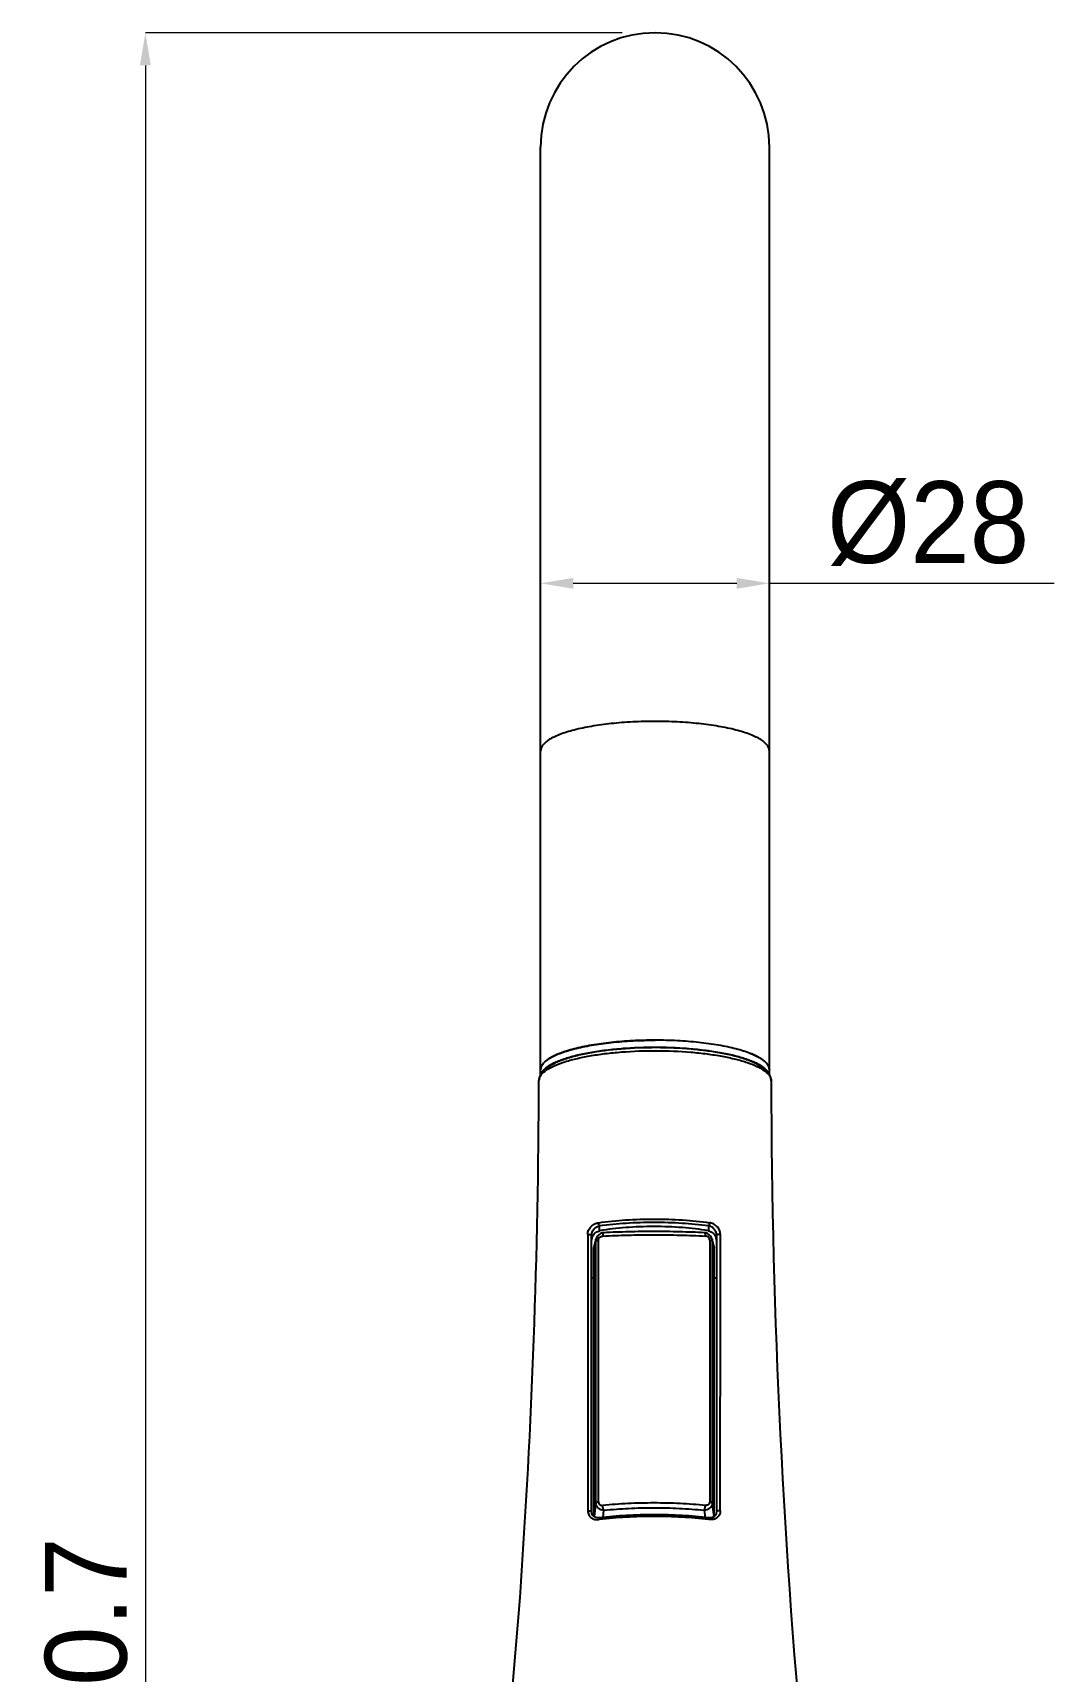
# Model space of a CAD drawing. Extents: x -514 to 953, y 124 to 1198.
# Drawn here: x 324.4 to 449.3, y 787.7 to 988 of the extents above; entities that cross this region are included whole.
import ezdxf

# ---------------------------------------------------------------- set-up
doc = ezdxf.new("R2010")
doc.units = 0
doc.header["$LTSCALE"] = 50
doc.header["$MEASUREMENT"] = 0
doc.header["$PDMODE"] = 3
doc.header["$PDSIZE"] = -10
doc.layers.get('0').update_dxf_attribs({"linetype": 'CONTINUOUS'})
doc.layers.get('DEFPOINTS').update_dxf_attribs({"linetype": 'CONTINUOUS'})
doc.styles.add('Daelim Dimension', font='H2GTRE.TTF')
doc.dimstyles.new('DEFAULT', dxfattribs={"dimscale": 2, "dimtxt": 2, "dimasz": 2, "dimexe": 0, "dimexo": 2, "dimgap": 1, "dimtad": 1, "dimdec": 1, "dimzin": 9, "dimdsep": 46, "dimtxsty": 'Daelim Dimension', "dimcen": 0.5, "dimclrd": 252, "dimclre": 252, "dimclrt": 3, "dimadec": 1, "dimazin": 0, "dimtfac": 1, "dimtdec": 1, "dimtix": 1, "dimtmove": 0, "dimatfit": 3, "dimfxl": 1, "dimtolj": 1, "dimtzin": 1, "dimlwd": 9, "dimlwe": 9, "dimarcsym": 0})

# ---------------------------------------------------------------- blocks, each defined once
blk = doc.blocks.new('*D32')
at = {"color": 5, "lineweight": 9, "ltscale": 0.5, "transparency": 16777216}
for p, q in [((396.48, 988.05), (338.13, 988.05)), ((338.13, 984.05), (338.13, 591.35)), ((370.23, 587.35), (338.13, 587.35))]:
    blk.add_line(p, q, dxfattribs=at)
at = {"color": 5, "ltscale": 0.5, "transparency": 16777216}
for points in [[(337.46, 984.05), (338.8, 984.05), (338.13, 988.05)], [(337.46, 591.35), (338.8, 591.35), (338.13, 587.35)]]:
    blk.add_solid(points, dxfattribs=at)
at = {"layer": 'DEFPOINTS', "color": 0, "ltscale": 0.5, "transparency": 16777216}
for p in [(400.48, 988.05), (338.13, 587.35), (374.23, 587.35)]:
    blk.add_point(p, dxfattribs=at)
at = {"color": 7, "ltscale": 0.5, "transparency": 16777216, "insert": (330.91, 787.7), "char_height": 10, "attachment_point": 5, "rotation": 90, "style": 'Daelim Dimension'}
blk.add_mtext('\\A1;400.7', dxfattribs=at)
blk = doc.blocks.new('*D33')
at = {"color": 5, "lineweight": 9, "ltscale": 0.5, "transparency": 16777216}
for p, q in [((386.48, 917.29), (386.48, 920.72)), ((390.48, 920.72), (410.48, 920.72)), ((414.48, 917.29), (414.48, 920.72)), ((414.48, 920.72), (449.32, 920.72))]:
    blk.add_line(p, q, dxfattribs=at)
at = {"color": 5, "ltscale": 0.5, "transparency": 16777216}
for points in [[(390.48, 921.38), (390.48, 920.05), (386.48, 920.72)], [(410.48, 921.38), (410.48, 920.05), (414.48, 920.72)]]:
    blk.add_solid(points, dxfattribs=at)
at = {"layer": 'DEFPOINTS', "color": 0, "ltscale": 0.5, "transparency": 16777216}
for p in [(386.48, 921.29), (414.48, 921.29), (414.48, 920.72)]:
    blk.add_point(p, dxfattribs=at)
at = {"color": 7, "ltscale": 0.5, "transparency": 16777216, "insert": (433.9, 928.02), "char_height": 10, "attachment_point": 5, "style": 'Daelim Dimension'}
blk.add_mtext('\\A1;%%c28', dxfattribs=at)

msp = doc.modelspace()

# ---------------------------------------------------------------- linework, layer by layer
at = {"color": 7, "linetype": 'Continuous'}
for p, q in [((386.48, 860.57), (386.48, 974.04)), ((414.48, 860.63), (414.48, 974.04)), ((392.71, 807.19), (392.71, 841.01)), ((393.01, 839.4), (393.04, 839.63)), ((393.27, 840.52), (393.04, 839.63)), ((393.31, 840.67), (393.26, 840.51)), ((393.26, 840.51), (393.27, 840.52)), ((394.22, 841.3), (394.22, 841.3)), ((406.51, 841.3), (406.51, 841.3)), ((407.68, 839.63), (407.46, 840.52)), ((407.46, 840.52), (407.47, 840.51)), ((408.01, 841.01), (408.01, 807.19)), ((393.01, 806.58), (393.01, 839.4)), ((407.71, 806.58), (407.71, 839.4)), ((393.68, 806.43), (393.68, 806.43)), ((407.05, 806.43), (407.05, 806.43)), ((382.04, 773.5), (383.97, 796.69))]:
    msp.add_line(p, q, dxfattribs=at)
at = {"color": 9, "linetype": 'Continuous'}
for p, q in [((386.28, 859.89), (386.28, 859.9)), ((413.84, 861.14), (413.85, 861.13)), ((413.84, 861.14), (413.85, 861.13)), ((393.71, 841.54), (393.71, 842.17)), ((407.01, 842.17), (407.01, 841.54)), ((393.01, 839.4), (393.24, 840.29)), ((393.24, 840.29), (393.26, 840.51)), ((393.24, 808.3), (393.24, 840.29)), ((393.56, 808.39), (393.56, 840.38)), ((407.17, 840.38), (407.17, 808.39)), ((407.47, 840.51), (407.49, 840.29)), ((407.49, 840.29), (407.49, 808.3)), ((407.49, 840.29), (407.71, 839.4)), ((393.24, 808.3), (393.02, 806.58)), ((407.71, 806.58), (407.49, 808.3)), ((394.13, 806.47), (394.24, 807.37)), ((406.48, 807.37), (406.6, 806.47))]:
    msp.add_line(p, q, dxfattribs=at)
at = {"color": 7, "linetype": 'Continuous'}
for points in [[(394.22, 841.3), (394.04, 841.27), (393.81, 841.19), (393.6, 841.06), (393.43, 840.88), (393.31, 840.67)], [(407.47, 840.51), (407.41, 840.68), (407.29, 840.88), (407.12, 841.06), (406.91, 841.19), (406.68, 841.28), (406.51, 841.3)], [(392.85, 806.75), (392.75, 806.96), (392.71, 807.19)], [(393.68, 806.43), (393.51, 806.42), (393.24, 806.47), (393.01, 806.58), (392.85, 806.75)], [(407.88, 806.75), (407.72, 806.58), (407.5, 806.47), (407.23, 806.42), (407.05, 806.43)], [(408.01, 807.19), (407.98, 806.96), (407.88, 806.75)]]:
    msp.add_lwpolyline(points, dxfattribs=at)
for centre, radius, start, end in [((400.48, 974.05), 14, 0, 180), ((411.17, 858.99), 4.25, 53.9623, 57.3547), ((-545.59, 862.35), 931.87, 355.95955, 359.84848), ((387.7, 859.89), 1.42, 175.9586, 179.2943), ((387.73, 860.27), 1.27, 150.8717, 156.0003), ((388.81, 859.39), 2.66, 131.3316, 133.9799), ((389.45, 858.48), 3.7, 127.7763, 131.1039), ((411.65, 858.64), 3.5, 48.8444, 50.1277), ((412.12, 859.35), 2.72, 46.047, 48.713), ((1346.55, 862.36), 931.87, 180.15161, 185.47148), ((406.86, 840.35), 1.16, 17.0882, 24.1552), ((397.63, 859.11), 23.8, 258.0568, 258.7625), ((403.04, 859.36), 24.06, 281.2414, 281.9393)]:
    msp.add_arc(centre, radius, start, end, dxfattribs=at)
at = {"color": 9, "linetype": 'Continuous'}
for centre, radius, start, end in [((387.24, 859.89), 0.957, 174.3004, 175.9583), ((387.24, 859.89), 0.954, 175.9579, 179.2841), ((389.58, 857.71), 4.22, 124.0444, 125.4507), ((399.26, 758.92), 47.63, 96.706, 96.8347), ((401.47, 758.92), 47.63, 83.1653, 83.294)]:
    msp.add_arc(centre, radius, start, end, dxfattribs=at)
at = {"color": 7, "linetype": 'Continuous'}
msp.add_ellipse((406.71, 839.39), major_axis=(0.999, 0.06), ratio=0.979796, start_param=-0.05857, end_param=0.181826, dxfattribs=at)
at = {"color": 9, "linetype": 'Continuous'}
for points, knots in [([(400.48, 903.84), (399.57, 903.84), (397.78, 903.79), (395.19, 903.59), (392.79, 903.27), (390.97, 902.89), (389.69, 902.53), (388.87, 902.25), (388.16, 901.94), (387.57, 901.63), (387.1, 901.3), (386.75, 900.95), (386.54, 900.59), (386.48, 900.33), (386.48, 900.21)], [0, 0, 0, 0, 0.181373, 0.356298, 0.518506, 0.662501, 0.726208, 0.783753, 0.834834, 0.879289, 0.917214, 0.949085, 0.975999, 1, 1, 1, 1]), ([(414.48, 900.21), (414.48, 900.33), (414.43, 900.59), (414.21, 900.95), (413.87, 901.3), (413.4, 901.63), (412.81, 901.94), (412.1, 902.25), (411.28, 902.53), (410, 902.89), (408.18, 903.27), (405.78, 903.59), (403.18, 903.79), (401.39, 903.84), (400.48, 903.84)], [0, 0, 0, 0, 0.024001, 0.050915, 0.082786, 0.120711, 0.165166, 0.216247, 0.273792, 0.337499, 0.481494, 0.643702, 0.818627, 1, 1, 1, 1]), ([(387.22, 861.2), (387.51, 861.4), (388.21, 861.76), (389.41, 862.21), (390.87, 862.61), (392.54, 862.95), (394.4, 863.22), (397.11, 863.49), (400.61, 863.62), (404.12, 863.48), (406.81, 863.19), (408.64, 862.91), (410.29, 862.56), (411.72, 862.16), (412.89, 861.7), (413.56, 861.33), (413.84, 861.14)], [0, 0, 0, 0, 0.038418, 0.085644, 0.141178, 0.204099, 0.273203, 0.347082, 0.50284, 0.658177, 0.731542, 0.799947, 0.862006, 0.916545, 0.962687, 1, 1, 1, 1]), ([(386.29, 859.98), (386.29, 860.02), (386.31, 860.15), (386.36, 860.29), (386.41, 860.38)], [0, 0, 0, 0, 0.241175, 1, 1, 1, 1]), ([(386.41, 860.38), (386.43, 860.42), (386.53, 860.59), (386.66, 860.74), (386.77, 860.85)], [0, 0, 0, 0, 0.230126, 1, 1, 1, 1]), ([(386.77, 860.85), (386.8, 860.87), (386.92, 860.98), (387.04, 861.07), (387.14, 861.14)], [0, 0, 0, 0, 0.236199, 1, 1, 1, 1]), ([(413.85, 861.13), (413.88, 861.11), (413.99, 861.02), (414.1, 860.93), (414.18, 860.86)], [0, 0, 0, 0, 0.262777, 1, 1, 1, 1]), ([(414.18, 860.86), (414.21, 860.83), (414.32, 860.72), (414.42, 860.61), (414.48, 860.51)], [0, 0, 0, 0, 0.266721, 1, 1, 1, 1]), ([(414.48, 860.51), (414.49, 860.5), (414.51, 860.46), (414.54, 860.42), (414.56, 860.38)], [0, 0, 0, 0, 0.255336, 1, 1, 1, 1]), ([(414.56, 860.38), (414.6, 860.31), (414.66, 860.14), (414.68, 859.97), (414.68, 859.89)], [0, 0, 0, 0, 0.514881, 1, 1, 1, 1]), ([(392.25, 841.08), (392.25, 841.26), (392.31, 841.54), (392.49, 841.86), (392.72, 842.14), (393.07, 842.4), (393.41, 842.51), (393.57, 842.53)], [0, 0, 0, 0, 0.256526, 0.386913, 0.515416, 0.763153, 1, 1, 1, 1]), ([(392.71, 841.01), (392.71, 841.29), (392.96, 841.84), (393.46, 842.12), (393.71, 842.17)], [0, 0, 0, 0, 0.525057, 1, 1, 1, 1]), ([(393.57, 842.53), (394.67, 842.68), (396.93, 842.9), (400.36, 843.01), (403.8, 842.9), (406.06, 842.68), (407.15, 842.53)], [0, 0, 0, 0, 0.242927, 0.5, 0.757073, 1, 1, 1, 1]), ([(393.71, 842.17), (393.69, 842.18), (393.65, 842.22), (393.59, 842.34), (393.57, 842.45), (393.57, 842.53)], [0, 0, 0, 0, 0.155085, 0.391982, 1, 1, 1, 1]), ([(393.71, 842.17), (394.78, 842.32), (397, 842.53), (400.36, 842.63), (403.73, 842.53), (405.94, 842.32), (407.01, 842.17)], [0, 0, 0, 0, 0.242927, 0.5, 0.757073, 1, 1, 1, 1]), ([(407.15, 842.53), (407.15, 842.45), (407.13, 842.34), (407.07, 842.22), (407.03, 842.18), (407.01, 842.17)], [0, 0, 0, 0, 0.608009, 0.84491, 1, 1, 1, 1]), ([(408.01, 841.01), (408.01, 841.16), (407.94, 841.45), (407.7, 841.8), (407.39, 842.05), (407.14, 842.15), (407.01, 842.17)], [0, 0, 0, 0, 0.264926, 0.526273, 0.770631, 1, 1, 1, 1]), ([(408.48, 841.08), (408.48, 841.26), (408.42, 841.54), (408.24, 841.86), (408.01, 842.14), (407.65, 842.4), (407.32, 842.51), (407.15, 842.53)], [0, 0, 0, 0, 0.256485, 0.386876, 0.515392, 0.763148, 1, 1, 1, 1]), ([(392.25, 841.08), (392.3, 841.09), (392.4, 841.1), (392.52, 841.09), (392.62, 841.08), (392.67, 841.06), (392.71, 841.03), (392.71, 841.01)], [0, 0, 0, 0, 0.310321, 0.62876, 0.76493, 0.874348, 1, 1, 1, 1]), ([(392.25, 841.08), (392.25, 838.25), (392.25, 826.98), (392.26, 815.71), (392.26, 807.27)], [0, 0, 0, 0, 0.251211, 1, 1, 1, 1]), ([(393.24, 840.29), (393.24, 840.3), (393.26, 840.32), (393.3, 840.33), (393.35, 840.35), (393.44, 840.37), (393.52, 840.38), (393.56, 840.38)], [0, 0, 0, 0, 0.118473, 0.215821, 0.338946, 0.647377, 1, 1, 1, 1]), ([(393.56, 840.38), (393.56, 840.45), (393.59, 840.58), (393.71, 840.75), (393.88, 840.86), (394.01, 840.89), (394.08, 840.9)], [0, 0, 0, 0, 0.252289, 0.50643, 0.756261, 1, 1, 1, 1]), ([(394.22, 841.3), (394.21, 841.3), (394.19, 841.29), (394.16, 841.27), (394.14, 841.23), (394.12, 841.18), (394.1, 841.12), (394.08, 841.02), (394.08, 840.95), (394.08, 840.9)], [0, 0, 0, 0, 0.061903, 0.138909, 0.238066, 0.360982, 0.505121, 0.664255, 1, 1, 1, 1]), ([(394.08, 840.9), (395.11, 840.95), (397.2, 841.02), (399.3, 841.05), (400.36, 841.05)], [0, 0, 0, 0, 0.492923, 1, 1, 1, 1]), ([(400.36, 841.05), (401.43, 841.05), (403.52, 841.02), (405.62, 840.95), (406.65, 840.9)], [0, 0, 0, 0, 0.507077, 1, 1, 1, 1]), ([(406.51, 841.3), (406.52, 841.3), (406.54, 841.29), (406.57, 841.27), (406.59, 841.23), (406.61, 841.18), (406.63, 841.12), (406.64, 841.02), (406.65, 840.95), (406.65, 840.9)], [0, 0, 0, 0, 0.061903, 0.138908, 0.238064, 0.36098, 0.505119, 0.664254, 1, 1, 1, 1]), ([(407.17, 840.38), (407.17, 840.45), (407.14, 840.58), (407.02, 840.75), (406.85, 840.86), (406.72, 840.89), (406.65, 840.9)], [0, 0, 0, 0, 0.252287, 0.506431, 0.756263, 1, 1, 1, 1]), ([(407.49, 840.29), (407.49, 840.3), (407.47, 840.32), (407.43, 840.33), (407.37, 840.35), (407.28, 840.37), (407.21, 840.38), (407.17, 840.38)], [0, 0, 0, 0, 0.118473, 0.215821, 0.338946, 0.647377, 1, 1, 1, 1]), ([(408.48, 841.08), (408.43, 841.09), (408.33, 841.1), (408.2, 841.09), (408.11, 841.08), (408.06, 841.06), (408.01, 841.03), (408.01, 841.01)], [0, 0, 0, 0, 0.310548, 0.62887, 0.764911, 0.874264, 1, 1, 1, 1]), ([(408.46, 807.27), (408.47, 810.08), (408.47, 821.34), (408.48, 832.61), (408.48, 841.08)], [0, 0, 0, 0, 0.248786, 1, 1, 1, 1]), ([(393.24, 808.3), (393.24, 808.31), (393.26, 808.33), (393.3, 808.34), (393.35, 808.36), (393.44, 808.38), (393.52, 808.39), (393.56, 808.39)], [0, 0, 0, 0, 0.118474, 0.215822, 0.338946, 0.647378, 1, 1, 1, 1]), ([(394.24, 807.37), (394.11, 807.37), (393.85, 807.4), (393.52, 807.6), (393.29, 807.92), (393.24, 808.17), (393.24, 808.3)], [0, 0, 0, 0, 0.253847, 0.503379, 0.750841, 1, 1, 1, 1]), ([(393.56, 808.39), (393.56, 808.32), (393.59, 808.19), (393.71, 808.04), (393.88, 807.96), (394.01, 807.95), (394.08, 807.95)], [0, 0, 0, 0, 0.256142, 0.503826, 0.749596, 1, 1, 1, 1]), ([(400.36, 808.25), (399.3, 808.25), (397.2, 808.2), (395.11, 808.05), (394.08, 807.95)], [0, 0, 0, 0, 0.506666, 1, 1, 1, 1]), ([(394.24, 807.37), (394.23, 807.38), (394.21, 807.41), (394.18, 807.46), (394.15, 807.52), (394.12, 807.63), (394.09, 807.77), (394.08, 807.89), (394.08, 807.95)], [0, 0, 0, 0, 0.068489, 0.159032, 0.272765, 0.406096, 0.70669, 1, 1, 1, 1]), ([(394.24, 807.37), (395.25, 807.47), (397.28, 807.62), (400.36, 807.69), (403.44, 807.62), (405.48, 807.47), (406.48, 807.37)], [0, 0, 0, 0, 0.246673, 0.5, 0.753327, 1, 1, 1, 1]), ([(406.65, 807.95), (405.62, 808.05), (403.53, 808.2), (401.43, 808.25), (400.36, 808.25)], [0, 0, 0, 0, 0.493334, 1, 1, 1, 1]), ([(407.49, 808.3), (407.49, 808.17), (407.44, 807.92), (407.21, 807.6), (406.87, 807.4), (406.61, 807.37), (406.48, 807.37)], [0, 0, 0, 0, 0.24917, 0.496626, 0.746149, 1, 1, 1, 1]), ([(406.48, 807.37), (406.5, 807.38), (406.52, 807.41), (406.55, 807.46), (406.57, 807.52), (406.61, 807.63), (406.64, 807.77), (406.65, 807.89), (406.65, 807.95)], [0, 0, 0, 0, 0.068489, 0.159032, 0.272765, 0.406096, 0.706689, 1, 1, 1, 1]), ([(407.17, 808.39), (407.17, 808.32), (407.14, 808.19), (407.02, 808.04), (406.84, 807.96), (406.71, 807.95), (406.65, 807.95)], [0, 0, 0, 0, 0.256144, 0.503826, 0.749594, 1, 1, 1, 1]), ([(407.49, 808.3), (407.49, 808.31), (407.47, 808.33), (407.43, 808.34), (407.37, 808.36), (407.28, 808.38), (407.21, 808.39), (407.17, 808.39)], [0, 0, 0, 0, 0.118474, 0.215822, 0.338947, 0.647378, 1, 1, 1, 1]), ([(392.26, 807.27), (392.31, 807.28), (392.41, 807.29), (392.53, 807.28), (392.62, 807.26), (392.68, 807.24), (392.71, 807.21), (392.71, 807.19)], [0, 0, 0, 0, 0.313027, 0.626191, 0.75956, 0.867687, 1, 1, 1, 1]), ([(392.26, 807.27), (392.26, 807.11), (392.34, 806.78), (392.66, 806.41), (393.1, 806.21), (393.43, 806.2), (393.59, 806.22)], [0, 0, 0, 0, 0.259543, 0.501883, 0.744506, 1, 1, 1, 1]), ([(393.59, 806.22), (393.59, 806.25), (393.59, 806.3), (393.61, 806.37), (393.65, 806.42), (393.68, 806.43)], [0, 0, 0, 0, 0.346678, 0.641232, 1, 1, 1, 1]), ([(407.03, 806.23), (405.95, 806.36), (403.73, 806.54), (400.36, 806.64), (397, 806.54), (394.78, 806.36), (393.69, 806.23)], [0, 0, 0, 0, 0.244626, 0.5, 0.755374, 1, 1, 1, 1]), ([(407.05, 806.43), (407.08, 806.42), (407.11, 806.37), (407.13, 806.3), (407.14, 806.25), (407.14, 806.22)], [0, 0, 0, 0, 0.358755, 0.653309, 1, 1, 1, 1]), ([(408.46, 807.27), (408.47, 807.19), (408.45, 807.02), (408.36, 806.79), (408.23, 806.59), (408, 806.38), (407.63, 806.21), (407.3, 806.2), (407.14, 806.22)], [0, 0, 0, 0, 0.133323, 0.260798, 0.383368, 0.503808, 0.745469, 1, 1, 1, 1]), ([(408.46, 807.27), (408.42, 807.28), (408.31, 807.29), (408.19, 807.28), (408.1, 807.26), (408.05, 807.24), (408.01, 807.21), (408.01, 807.19)], [0, 0, 0, 0, 0.313147, 0.626651, 0.760167, 0.868131, 1, 1, 1, 1])]:
    msp.add_open_spline(points, degree=3, knots=knots, dxfattribs=at)
at = {"color": 7, "linetype": 'Continuous'}
for points, knots in [([(400.48, 864.84), (399.57, 864.84), (397.78, 864.8), (395.18, 864.6), (393.14, 864.32), (391.62, 864.03), (390.61, 863.8), (389.69, 863.54), (388.87, 863.25), (388.16, 862.95), (387.57, 862.63), (387.1, 862.3), (386.75, 861.96), (386.57, 861.65), (386.5, 861.4), (386.48, 861.28), (386.48, 861.22)], [0, 0, 0, 0, 0.181373, 0.356251, 0.518451, 0.593041, 0.662449, 0.726143, 0.783683, 0.834752, 0.879202, 0.917123, 0.948986, 0.975904, 0.988149, 1, 1, 1, 1]), ([(386.48, 861.22), (386.48, 861.34), (386.54, 861.6), (386.75, 861.96), (387.1, 862.3), (387.57, 862.63), (388.16, 862.95), (388.87, 863.25), (389.69, 863.54), (390.97, 863.9), (392.79, 864.27), (395.19, 864.6), (397.78, 864.8), (399.57, 864.84), (400.48, 864.84)], [0, 0, 0, 0, 0.023999, 0.050917, 0.082787, 0.120709, 0.165169, 0.216241, 0.273794, 0.337499, 0.481497, 0.643693, 0.818644, 1, 1, 1, 1]), ([(387.05, 861.39), (387.16, 861.49), (387.42, 861.69), (387.87, 861.95), (388.4, 862.21), (389.24, 862.55), (390.48, 862.93), (392.15, 863.3), (394.04, 863.6), (396.09, 863.83), (398.26, 863.96), (400.48, 864.01), (402.7, 863.96), (404.86, 863.83), (406.92, 863.6), (408.81, 863.3), (410.48, 862.93), (411.72, 862.55), (412.56, 862.21), (413.09, 861.95), (413.54, 861.69), (413.8, 861.49), (413.91, 861.39)], [0, 0, 0, 0, 0.016349, 0.035044, 0.056146, 0.079644, 0.133535, 0.195846, 0.265288, 0.340298, 0.419125, 0.499892, 0.580664, 0.659503, 0.734534, 0.804002, 0.866347, 0.920275, 0.943794, 0.964916, 0.983631, 1, 1, 1, 1]), ([(413.89, 861.32), (413.62, 861.54), (412.96, 861.95), (411.8, 862.45), (410.38, 862.88), (408.73, 863.25), (406.89, 863.54), (404.17, 863.84), (400.63, 863.99), (397.08, 863.86), (394.34, 863.58), (392.48, 863.29), (390.8, 862.93), (389.35, 862.51), (388.15, 862.02), (387.46, 861.62), (387.18, 861.4)], [0, 0, 0, 0, 0.038026, 0.08379, 0.137723, 0.1993, 0.267489, 0.340917, 0.496957, 0.653491, 0.727518, 0.796514, 0.859069, 0.914097, 0.960985, 1, 1, 1, 1]), ([(414.48, 861.22), (414.48, 861.28), (414.47, 861.4), (414.4, 861.65), (414.21, 861.96), (413.87, 862.3), (413.4, 862.63), (412.81, 862.95), (412.1, 863.25), (411.28, 863.54), (410.36, 863.8), (409.34, 864.03), (407.83, 864.32), (405.78, 864.6), (403.19, 864.8), (401.4, 864.84), (400.49, 864.84)], [0, 0, 0, 0, 0.011851, 0.024096, 0.051013, 0.082877, 0.120797, 0.165247, 0.216316, 0.273856, 0.33755, 0.406958, 0.481548, 0.643748, 0.818627, 1, 1, 1, 1]), ([(412.1, 863.24), (412.23, 863.19), (412.7, 863), (413.16, 862.77), (413.47, 862.57)], [0, 0, 0, 0, 0.277908, 1, 1, 1, 1]), ([(413.68, 862.43), (413.76, 862.37), (414.02, 862.16), (414.26, 861.9), (414.37, 861.68)], [0, 0, 0, 0, 0.287492, 1, 1, 1, 1]), ([(414.37, 861.68), (414.39, 861.65), (414.45, 861.5), (414.48, 861.34), (414.48, 861.22)], [0, 0, 0, 0, 0.262387, 1, 1, 1, 1]), ([(386.38, 860.41), (386.37, 860.37), (386.32, 860.24), (386.29, 860.09), (386.29, 859.99)], [0, 0, 0, 0, 0.247894, 1, 1, 1, 1]), ([(386.72, 860.97), (386.68, 860.93), (386.55, 860.76), (386.44, 860.56), (386.38, 860.41)], [0, 0, 0, 0, 0.256802, 1, 1, 1, 1]), ([(386.63, 860.89), (386.63, 860.9), (386.66, 860.94), (386.68, 860.98), (386.71, 861.01)], [0, 0, 0, 0, 0.244736, 1, 1, 1, 1]), ([(386.71, 861.01), (386.72, 861.04), (386.8, 861.14), (386.89, 861.24), (386.96, 861.31)], [0, 0, 0, 0, 0.236462, 1, 1, 1, 1]), ([(387.02, 861.27), (386.99, 861.24), (386.89, 861.15), (386.79, 861.05), (386.72, 860.97)], [0, 0, 0, 0, 0.256705, 1, 1, 1, 1]), ([(414.23, 860.98), (414.21, 861.01), (414.12, 861.11), (414.03, 861.2), (413.95, 861.27)], [0, 0, 0, 0, 0.243999, 1, 1, 1, 1]), ([(414.01, 861.31), (414.03, 861.28), (414.12, 861.19), (414.21, 861.09), (414.26, 861.01)], [0, 0, 0, 0, 0.264326, 1, 1, 1, 1]), ([(414.59, 860.4), (414.57, 860.45), (414.48, 860.66), (414.35, 860.85), (414.23, 860.98)], [0, 0, 0, 0, 0.24498, 1, 1, 1, 1]), ([(414.26, 861.01), (414.27, 861), (414.3, 860.96), (414.32, 860.92), (414.34, 860.89)], [0, 0, 0, 0, 0.255425, 1, 1, 1, 1]), ([(414.34, 860.89), (414.35, 860.88), (414.37, 860.83), (414.39, 860.79), (414.41, 860.75)], [0, 0, 0, 0, 0.255099, 1, 1, 1, 1]), ([(414.68, 859.89), (414.68, 859.93), (414.68, 860.11), (414.64, 860.28), (414.59, 860.4)], [0, 0, 0, 0, 0.255264, 1, 1, 1, 1]), ([(407.01, 841.54), (405.96, 841.72), (403.75, 841.97), (400.36, 842.1), (396.98, 841.97), (394.77, 841.72), (393.71, 841.54)], [0, 0, 0, 0, 0.239827, 0.5, 0.760173, 1, 1, 1, 1]), ([(392.76, 840.69), (392.75, 840.66), (392.73, 840.57), (392.71, 840.46), (392.71, 840.39)], [0, 0, 0, 0, 0.254307, 1, 1, 1, 1]), ([(392.87, 840.94), (392.96, 841.1), (393.21, 841.37), (393.55, 841.51), (393.71, 841.54)], [0, 0, 0, 0, 0.520222, 1, 1, 1, 1]), ([(406.51, 841.3), (405.5, 841.35), (403.45, 841.42), (400.36, 841.46), (397.27, 841.42), (395.23, 841.35), (394.22, 841.3)], [0, 0, 0, 0, 0.246491, 0.5, 0.753509, 1, 1, 1, 1]), ([(407.01, 841.54), (407.2, 841.51), (407.58, 841.33), (407.83, 841.01), (407.92, 840.82)], [0, 0, 0, 0, 0.477645, 1, 1, 1, 1]), ([(408.01, 840.39), (408.01, 840.41), (408.01, 840.51), (407.99, 840.61), (407.97, 840.69)], [0, 0, 0, 0, 0.245281, 1, 1, 1, 1]), ([(407.05, 806.43), (405.96, 806.56), (403.74, 806.75), (400.36, 806.84), (396.99, 806.75), (394.76, 806.56), (393.68, 806.43)], [0, 0, 0, 0, 0.244497, 0.5, 0.755503, 1, 1, 1, 1])]:
    msp.add_open_spline(points, degree=3, knots=knots, dxfattribs=at)
msp.add_open_spline([(392.76, 840.69), (392.79, 840.77), (392.82, 840.86), (392.87, 840.94)], degree=3, dxfattribs=at)

# ---------------------------------------------------------------- dimensions: what is measured, and where the dimension line sits
at = {"color": 5, "ltscale": 0.5}
dim = msp.add_linear_dim(base=(338.13, 587.35), p1=(400.48, 988.05), p2=(374.23, 587.35), angle=90, dimstyle='DEFAULT', override={"dimtxt": 5, "dimclrd": 5, "dimclre": 5, "dimclrt": 7}, dxfattribs=at)
dim.commit()
dim.dimension.update_dxf_attribs({"geometry": '*D32', "text_midpoint": (330.91, 787.7)})
dim = msp.add_linear_dim(base=(414.48, 920.72), p1=(386.48, 921.29), p2=(414.48, 921.29), text='%%c<>', dimstyle='DEFAULT', override={"dimtxt": 5, "dimclrd": 5, "dimclre": 5, "dimclrt": 7}, dxfattribs=at)
dim.commit()
dim.dimension.update_dxf_attribs({"geometry": '*D33', "text_midpoint": (433.9, 920.72), "dimtype": 160})

doc.saveas('drawing.dxf')
